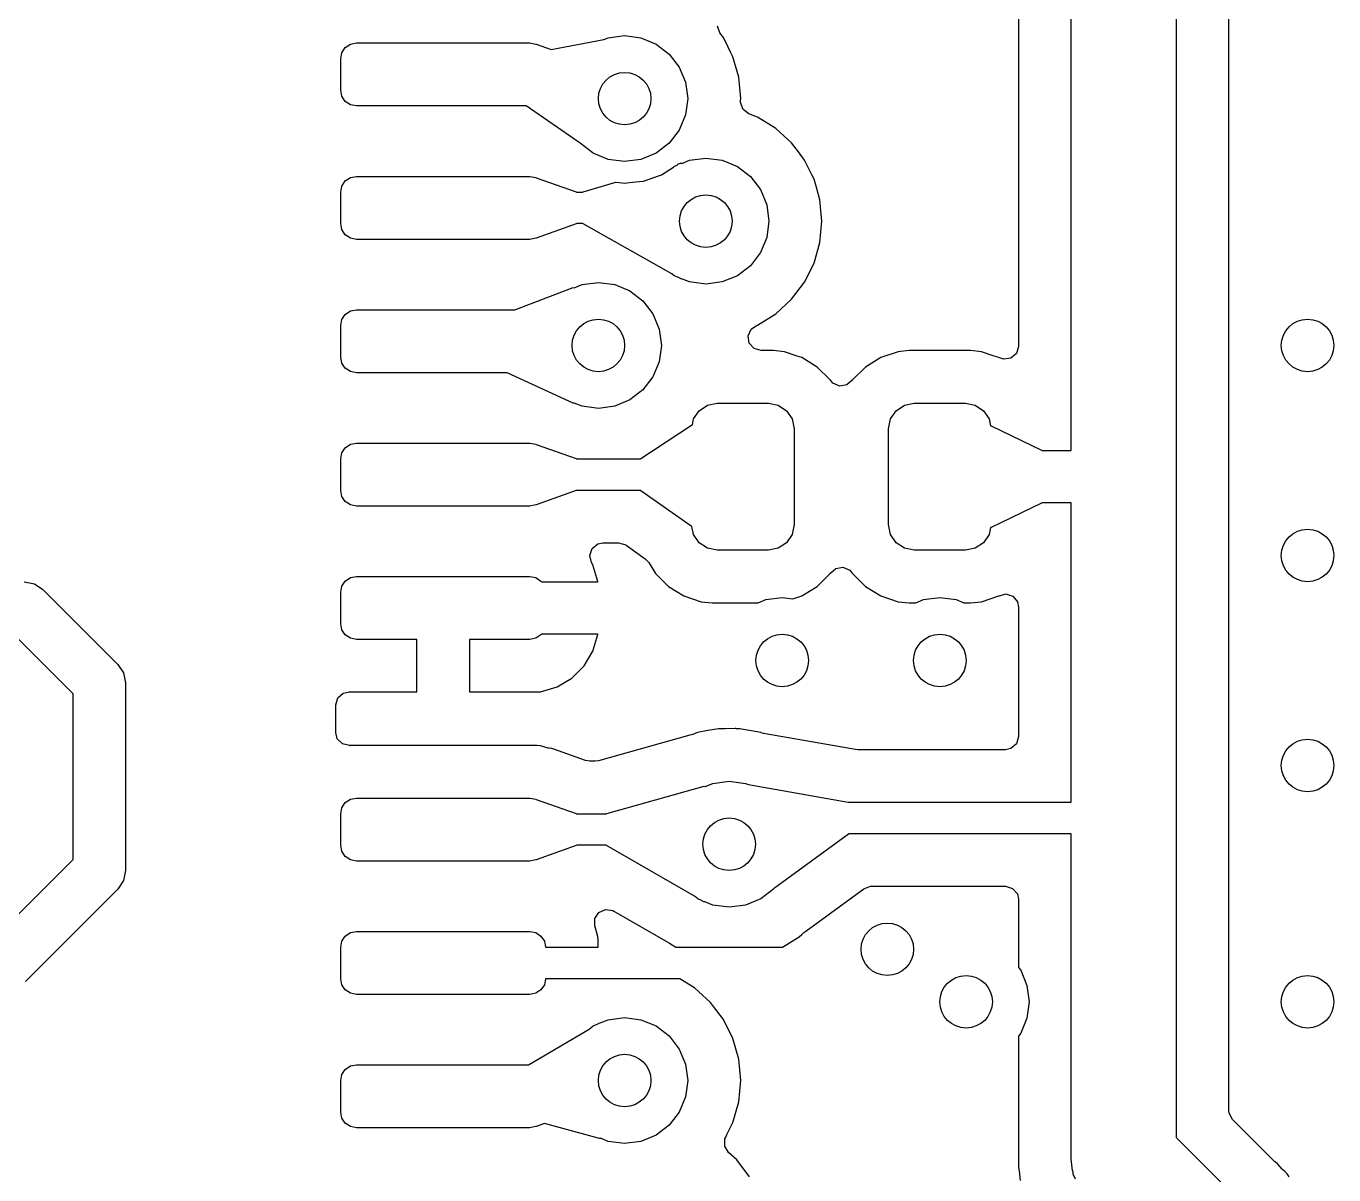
# Model space of a CAD drawing. Extents: x 90 to 175, y -109.5 to -35.9.
# Drawn here: x 146.55 to 159, y -79.15 to -68.21 of the extents above; entities that cross this region are included whole.
import ezdxf

# ---------------------------------------------------------------- set-up
doc = ezdxf.new("R2010")
doc.units = 0
doc.layers.add('BLACK', color=7, linetype='CONTINUOUS')

msp = doc.modelspace()

# ---------------------------------------------------------------- linework, layer by layer
at = {"layer": 'BLACK', "linetype": 'CONTINUOUS'}
for p, q in [((157.5, -61), (157.5, -72.5)), ((156.5, -72.25), (156.5, -63.65)), ((155.9995, -64.2745), (155.9995, -71.259085)), ((158.0005, -78.534218), (158.0005, -66.076214)), ((152.053413, -68.337053), (152.094709, -68.319948)), ((152.094709, -68.319948), (152.25, -68.299503)), ((152.25, -68.299503), (152.405291, -68.319948)), ((152.405291, -68.319948), (152.55, -68.379888)), ((153.157047, -68.274478), (153.132355, -68.209116)), ((153.189673, -68.317682), (153.157047, -68.274478)), ((153.236272, -68.411267), (153.189673, -68.317682)), ((149.558918, -68.462597), (149.591434, -68.413934)), ((149.591434, -68.413934), (149.640097, -68.381418)), ((149.640097, -68.381418), (149.6975, -68.37)), ((149.6975, -68.37), (151.3475, -68.37)), ((151.3475, -68.37), (151.404903, -68.381418)), ((151.404903, -68.381418), (151.406851, -68.382719)), ((151.406851, -68.382719), (151.408651, -68.382741)), ((151.408651, -68.382741), (151.55106, -68.433009)), ((151.55106, -68.433009), (152.053413, -68.337053)), ((152.55, -68.379888), (152.674264, -68.475239)), ((153.258657, -68.456222), (153.236272, -68.411267)), ((149.5475, -68.52), (149.558918, -68.462597)), ((149.5475, -68.82), (149.5475, -68.52)), ((152.674264, -68.475239), (152.769615, -68.599503)), ((153.280582, -68.500253), (153.258657, -68.456222)), ((153.336397, -68.69642), (153.280582, -68.500253)), ((152.769615, -68.599503), (152.829555, -68.744212)), ((153.355215, -68.899503), (153.336397, -68.69642)), ((149.558918, -68.877403), (149.5475, -68.82)), ((152.829555, -68.744212), (152.85, -68.899503)), ((149.591434, -68.926066), (149.558918, -68.877403)), ((149.640097, -68.958582), (149.591434, -68.926066)), ((152.85, -68.899503), (152.829555, -69.054794)), ((153.353232, -68.936226), (153.353546, -68.917504)), ((153.376822, -69.001993), (153.353232, -68.936226)), ((153.353546, -68.917504), (153.355215, -68.899503)), ((149.6975, -68.97), (149.640097, -68.958582)), ((151.313039, -68.97), (149.6975, -68.97)), ((151.817721, -69.318236), (151.313039, -68.97)), ((152.829555, -69.054794), (152.769615, -69.199503)), ((153.432223, -69.044566), (153.376822, -69.001993)), ((153.515558, -69.07685), (153.432223, -69.044566)), ((152.769615, -69.199503), (152.674264, -69.323767)), ((153.515563, -69.076853), (153.515558, -69.07685)), ((153.515566, -69.076854), (153.515563, -69.076853)), ((153.515569, -69.076856), (153.515566, -69.076854)), ((153.515571, -69.076857), (153.515569, -69.076856)), ((153.688968, -69.184219), (153.515571, -69.076857)), ((153.68897, -69.184221), (153.688968, -69.184219)), ((153.839691, -69.32162), (153.68897, -69.184221)), ((151.822679, -69.319783), (151.817721, -69.318236)), ((151.825736, -69.323767), (151.822679, -69.319783)), ((151.95, -69.419118), (151.825736, -69.323767)), ((152.674264, -69.323767), (152.55, -69.419118)), ((153.903633, -69.406293), (153.839691, -69.32162)), ((152.094709, -69.479058), (151.95, -69.419118)), ((152.55, -69.419118), (152.405291, -69.479058)), ((153.962602, -69.484381), (153.903633, -69.406293)), ((152.25, -69.499503), (152.094709, -69.479058)), ((152.405291, -69.479058), (152.25, -69.499503)), ((152.599522, -69.625292), (152.714559, -69.553008)), ((152.714559, -69.553008), (152.722929, -69.546587)), ((152.722929, -69.546587), (152.728361, -69.544337)), ((152.728361, -69.544337), (152.752262, -69.529319)), ((152.752262, -69.529319), (152.757756, -69.523824)), ((152.757756, -69.523824), (152.762722, -69.520876)), ((152.762722, -69.520876), (152.783248, -69.514837)), ((152.783248, -69.514837), (152.792151, -69.515789)), ((152.792151, -69.515789), (152.793544, -69.517337)), ((152.793544, -69.517337), (152.867638, -69.486647)), ((152.867638, -69.486647), (153.022929, -69.466202)), ((153.022929, -69.466202), (153.17822, -69.486647)), ((153.17822, -69.486647), (153.322929, -69.546587)), ((153.322929, -69.546587), (153.447193, -69.641938)), ((153.975683, -69.510652), (153.962602, -69.484381)), ((154.029145, -69.618019), (153.975683, -69.510652)), ((149.558918, -69.732597), (149.591434, -69.683934)), ((149.591434, -69.683934), (149.640097, -69.651418)), ((149.640097, -69.651418), (149.6975, -69.64)), ((149.6975, -69.64), (151.3475, -69.64)), ((151.3475, -69.64), (151.404903, -69.651418)), ((151.404903, -69.651418), (151.406851, -69.652719)), ((151.406851, -69.652719), (151.408651, -69.652741)), ((151.408651, -69.652741), (151.789695, -69.787244)), ((151.856427, -69.787529), (152.165813, -69.696501)), ((152.165813, -69.696501), (152.17041, -69.6961)), ((152.17041, -69.6961), (152.227163, -69.702494)), ((152.250004, -69.705068), (152.352431, -69.693526)), ((152.352431, -69.693526), (152.429255, -69.684871)), ((152.429255, -69.684871), (152.599522, -69.625292)), ((153.447193, -69.641938), (153.542544, -69.766202)), ((154.053511, -69.666952), (154.029145, -69.618019)), ((154.078683, -69.755421), (154.053511, -69.666952)), ((149.5475, -69.79), (149.558918, -69.732597)), ((149.5475, -70.09), (149.5475, -69.79)), ((151.789695, -69.787244), (151.792762, -69.79)), ((151.792762, -69.79), (151.852267, -69.79)), ((151.852267, -69.79), (151.856427, -69.787529)), ((152.227163, -69.702494), (152.249996, -69.705068)), ((152.249996, -69.705068), (152.25, -69.705068)), ((152.25, -69.705068), (152.250004, -69.705068)), ((153.542544, -69.766202), (153.602484, -69.910911)), ((154.109326, -69.863119), (154.078683, -69.755421)), ((153.602484, -69.910911), (153.622929, -70.066202)), ((154.11225, -69.89468), (154.109326, -69.863119)), ((154.128144, -70.066202), (154.11225, -69.89468)), ((153.622929, -70.066202), (153.602484, -70.221493)), ((154.109326, -70.269285), (154.128144, -70.066202)), ((149.558918, -70.147403), (149.5475, -70.09)), ((149.591434, -70.196066), (149.558918, -70.147403)), ((151.789694, -70.092755), (151.408651, -70.227258)), ((151.794065, -70.09), (151.789694, -70.092755)), ((151.851368, -70.09), (151.794065, -70.09)), ((151.854006, -70.093352), (151.851368, -70.09)), ((152.699672, -70.567971), (151.854006, -70.093352)), ((149.640097, -70.228582), (149.591434, -70.196066)), ((149.6975, -70.24), (149.640097, -70.228582)), ((151.3475, -70.24), (149.6975, -70.24)), ((151.404903, -70.228582), (151.3475, -70.24)), ((151.406852, -70.227279), (151.404903, -70.228582)), ((151.408651, -70.227258), (151.406852, -70.227279)), ((153.602484, -70.221493), (153.542544, -70.366202)), ((154.053511, -70.465452), (154.109326, -70.269285)), ((153.542544, -70.366202), (153.447193, -70.490466)), ((152.722929, -70.585817), (152.699672, -70.567971)), ((153.447193, -70.490466), (153.322929, -70.585817)), ((153.962602, -70.648023), (154.053511, -70.465452)), ((151.770097, -70.701349), (151.844709, -70.670445)), ((151.844709, -70.670445), (152, -70.65)), ((152, -70.65), (152.155291, -70.670445)), ((152.155291, -70.670445), (152.3, -70.730385)), ((152.755527, -70.599319), (152.722929, -70.585817)), ((152.781845, -70.61409), (152.755527, -70.599319)), ((152.783077, -70.614689), (152.781845, -70.61409)), ((152.792032, -70.614703), (152.783077, -70.614689)), ((152.792218, -70.614517), (152.792032, -70.614703)), ((152.867638, -70.645757), (152.792218, -70.614517)), ((153.022929, -70.666202), (152.867638, -70.645757)), ((153.17822, -70.645757), (153.022929, -70.666202)), ((153.322929, -70.585817), (153.17822, -70.645757)), ((153.839693, -70.810781), (153.962602, -70.648023)), ((151.204205, -70.91), (151.759796, -70.699682)), ((151.759796, -70.699682), (151.768746, -70.699958)), ((151.768746, -70.699958), (151.770097, -70.701349)), ((152.3, -70.730385), (152.424264, -70.825736)), ((153.68897, -70.948183), (153.839693, -70.810781)), ((149.591434, -70.953934), (149.640097, -70.921418)), ((149.640097, -70.921418), (149.6975, -70.91)), ((149.6975, -70.91), (151.204205, -70.91)), ((152.424264, -70.825736), (152.519615, -70.95)), ((149.5475, -71.06), (149.558918, -71.002597)), ((149.5475, -71.36), (149.5475, -71.06)), ((149.558918, -71.002597), (149.591434, -70.953934)), ((152.519615, -70.95), (152.579555, -71.094709)), ((153.455487, -71.094297), (153.504404, -71.059873)), ((153.504404, -71.059873), (153.515566, -71.05555)), ((153.515566, -71.05555), (153.68897, -70.948183)), ((152.579555, -71.094709), (152.6, -71.25)), ((153.426462, -71.157853), (153.455487, -71.094297)), ((153.436406, -71.227011), (153.426462, -71.157853)), ((152.6, -71.25), (152.579555, -71.405291)), ((153.482161, -71.279815), (153.436406, -71.227011)), ((153.5492, -71.2995), (153.482161, -71.279815)), ((153.668348, -71.2995), (153.5492, -71.2995)), ((153.668355, -71.2995), (153.668348, -71.2995)), ((153.770276, -71.309913), (153.668355, -71.2995)), ((153.893514, -71.35075), (153.770276, -71.309913)), ((154.854723, -71.309913), (154.689577, -71.364637)), ((154.956644, -71.2995), (154.854723, -71.309913)), ((154.956652, -71.2995), (154.956644, -71.2995)), ((155.543348, -71.2995), (154.956652, -71.2995)), ((155.543355, -71.2995), (155.543348, -71.2995)), ((155.645276, -71.309913), (155.543355, -71.2995)), ((155.768514, -71.35075), (155.645276, -71.309913)), ((155.9995, -71.259085), (155.979815, -71.326124)), ((149.558918, -71.417403), (149.5475, -71.36)), ((149.591434, -71.466066), (149.558918, -71.417403)), ((152.579555, -71.405291), (152.519615, -71.55)), ((153.935425, -71.364638), (153.893514, -71.35075)), ((153.935427, -71.364639), (153.935425, -71.364638)), ((153.935433, -71.364642), (153.935427, -71.364639)), ((154.083499, -71.455971), (153.935433, -71.364642)), ((154.689566, -71.364642), (154.5415, -71.455971)), ((154.689577, -71.364637), (154.689566, -71.364642)), ((155.810425, -71.364638), (155.768514, -71.35075)), ((155.810427, -71.364639), (155.810425, -71.364638)), ((155.816973, -71.367692), (155.810427, -71.364639)), ((155.817245, -71.367106), (155.816973, -71.367692)), ((155.857853, -71.381823), (155.817245, -71.367106)), ((155.927011, -71.371879), (155.857853, -71.381823)), ((155.979815, -71.326124), (155.927011, -71.371879)), ((149.640097, -71.498582), (149.591434, -71.466066)), ((149.6975, -71.51), (149.640097, -71.498582)), ((151.132864, -71.51), (149.6975, -71.51)), ((151.759353, -71.799232), (151.132864, -71.51)), ((152.519615, -71.55), (152.424264, -71.674264)), ((154.083503, -71.455974), (154.083499, -71.455971)), ((154.206525, -71.578996), (154.083503, -71.455974)), ((154.541496, -71.455974), (154.418474, -71.578996)), ((154.5415, -71.455971), (154.541496, -71.455974)), ((152.424264, -71.674264), (152.3, -71.769615)), ((154.206528, -71.579), (154.206525, -71.578996)), ((154.206962, -71.579703), (154.206528, -71.579)), ((154.208359, -71.581315), (154.206962, -71.579703)), ((154.211007, -71.584664), (154.208359, -71.581315)), ((154.211157, -71.584544), (154.211007, -71.584664)), ((154.233046, -71.609806), (154.211157, -71.584544)), ((154.297128, -71.637649), (154.233046, -71.609806)), ((154.36609, -71.626428), (154.297128, -71.637649)), ((154.41321, -71.584045), (154.36609, -71.626428)), ((154.413993, -71.584664), (154.41321, -71.584045)), ((154.417614, -71.580083), (154.413993, -71.584664)), ((154.418038, -71.579703), (154.417614, -71.580083)), ((154.418471, -71.579), (154.418038, -71.579703)), ((154.418474, -71.578996), (154.418471, -71.579)), ((151.759763, -71.799411), (151.759353, -71.799232)), ((151.768718, -71.799425), (151.759763, -71.799411)), ((151.769671, -71.798473), (151.768718, -71.799425)), ((151.844709, -71.829555), (151.769671, -71.798473)), ((152.3, -71.769615), (152.155291, -71.829555)), ((153.037971, -71.818554), (153.13125, -71.8)), ((153.13125, -71.8), (153.61875, -71.8)), ((153.61875, -71.8), (153.712029, -71.818554)), ((154.912971, -71.818554), (155.00625, -71.8)), ((155.00625, -71.8), (155.49375, -71.8)), ((155.49375, -71.8), (155.587029, -71.818554)), ((152, -71.85), (151.844709, -71.829555)), ((152.155291, -71.829555), (152, -71.85)), ((152.906054, -71.950471), (152.958893, -71.871393)), ((152.958893, -71.871393), (153.037971, -71.818554)), ((153.712029, -71.818554), (153.791107, -71.871393)), ((153.791107, -71.871393), (153.843946, -71.950471)), ((154.781054, -71.950471), (154.833893, -71.871393)), ((154.833893, -71.871393), (154.912971, -71.818554)), ((155.587029, -71.818554), (155.666107, -71.871393)), ((155.666107, -71.871393), (155.718946, -71.950471)), ((152.405251, -72.326531), (152.887581, -72.007914)), ((152.887581, -72.007914), (152.89491, -72.006496)), ((152.89491, -72.006496), (152.906054, -71.950471)), ((153.843946, -71.950471), (153.8625, -72.04375)), ((153.8625, -72.04375), (153.8625, -72.95625)), ((154.7625, -72.04375), (154.781054, -71.950471)), ((154.7625, -72.95625), (154.7625, -72.04375)), ((155.718946, -71.950471), (155.731919, -72.015696)), ((155.731919, -72.015696), (155.733669, -72.014961)), ((155.733669, -72.014961), (155.738802, -72.016116)), ((155.738802, -72.016116), (156.218372, -72.246812)), ((149.640097, -72.191418), (149.6975, -72.18)), ((149.6975, -72.18), (151.3475, -72.18)), ((151.3475, -72.18), (151.404903, -72.191418)), ((149.5475, -72.33), (149.558918, -72.272597)), ((149.558918, -72.272597), (149.591434, -72.223934)), ((149.591434, -72.223934), (149.640097, -72.191418)), ((151.404903, -72.191418), (151.406851, -72.192719)), ((151.406851, -72.192719), (151.408651, -72.192741)), ((151.408651, -72.192741), (151.789695, -72.327244)), ((156.218372, -72.246812), (156.221224, -72.25)), ((156.221224, -72.25), (156.5, -72.25)), ((149.5475, -72.63), (149.5475, -72.33)), ((151.789695, -72.327244), (151.792762, -72.33)), ((151.792762, -72.33), (152.402607, -72.33)), ((152.402607, -72.33), (152.403427, -72.32802)), ((152.403427, -72.32802), (152.405251, -72.326531)), ((157.5, -72.5), (157.5, -78.792893)), ((149.558918, -72.687403), (149.5475, -72.63)), ((151.789694, -72.632755), (151.408651, -72.767258)), ((151.794065, -72.63), (151.789694, -72.632755)), ((152.402741, -72.63), (151.794065, -72.63)), ((152.404946, -72.633496), (152.402741, -72.63)), ((152.883764, -72.972024), (152.404946, -72.633496)), ((149.591434, -72.736066), (149.558918, -72.687403)), ((149.640097, -72.768582), (149.591434, -72.736066)), ((149.6975, -72.78), (149.640097, -72.768582)), ((151.3475, -72.78), (149.6975, -72.78)), ((151.404903, -72.768582), (151.3475, -72.78)), ((151.406852, -72.767279), (151.404903, -72.768582)), ((151.408651, -72.767258), (151.406852, -72.767279)), ((156.218372, -72.753188), (155.738804, -72.983882)), ((156.221573, -72.750917), (156.218372, -72.753188)), ((156.221953, -72.75), (156.221573, -72.750917)), ((156.5, -72.75), (156.221953, -72.75)), ((156.5, -75.6), (156.5, -72.75)), ((152.890438, -72.974171), (152.883764, -72.972024)), ((152.891017, -72.973935), (152.890438, -72.974171)), ((152.906054, -73.049529), (152.891017, -72.973935)), ((152.958893, -73.128607), (152.906054, -73.049529)), ((153.843946, -73.049529), (153.791107, -73.128607)), ((153.8625, -72.95625), (153.843946, -73.049529)), ((154.781054, -73.049529), (154.7625, -72.95625)), ((154.833893, -73.128607), (154.781054, -73.049529)), ((155.718946, -73.049529), (155.666107, -73.128607)), ((155.731927, -72.984265), (155.718946, -73.049529)), ((155.738804, -72.983882), (155.731927, -72.984265)), ((151.940641, -73.183634), (151.995107, -73.139871)), ((151.995107, -73.139871), (152.042396, -73.1305)), ((152.042396, -73.1305), (152.192875, -73.1305)), ((152.192875, -73.1305), (152.259914, -73.150185)), ((152.259914, -73.150185), (152.26446, -73.15325)), ((152.26446, -73.15325), (152.445708, -73.281394)), ((153.037971, -73.181446), (152.958893, -73.128607)), ((153.13125, -73.2), (153.037971, -73.181446)), ((153.712029, -73.181446), (153.61875, -73.2)), ((153.791107, -73.128607), (153.712029, -73.181446)), ((154.912971, -73.181446), (154.833893, -73.128607)), ((155.00625, -73.2), (154.912971, -73.181446)), ((155.587029, -73.181446), (155.49375, -73.2)), ((155.666107, -73.128607), (155.587029, -73.181446)), ((151.918481, -73.249897), (151.940641, -73.183634)), ((151.935664, -73.317621), (151.918481, -73.249897)), ((152.445708, -73.281394), (152.47966, -73.317544)), ((153.61875, -73.2), (153.13125, -73.2)), ((155.49375, -73.2), (155.00625, -73.2)), ((151.948781, -73.339801), (151.935664, -73.317621)), ((151.9946, -73.497513), (151.948781, -73.339801)), ((152.47966, -73.317544), (152.543474, -73.421003)), ((152.543474, -73.421003), (152.543475, -73.421004)), ((152.543475, -73.421004), (152.666496, -73.544025)), ((154.083503, -73.544026), (154.206526, -73.421003)), ((154.206526, -73.421003), (154.206958, -73.420301)), ((154.206958, -73.420301), (154.207381, -73.419921)), ((154.207381, -73.419921), (154.211007, -73.415336)), ((154.211007, -73.415336), (154.21179, -73.415955)), ((154.21179, -73.415955), (154.258902, -73.373575)), ((154.258902, -73.373575), (154.327864, -73.362349)), ((154.327864, -73.362349), (154.391948, -73.390188)), ((154.391948, -73.390188), (154.413842, -73.415455)), ((154.413842, -73.415455), (154.413993, -73.415336)), ((154.413993, -73.415336), (154.416643, -73.418687)), ((154.416643, -73.418687), (154.41804, -73.420299)), ((154.41804, -73.420299), (154.418474, -73.421003)), ((154.418474, -73.421003), (154.418475, -73.421004)), ((154.418475, -73.421004), (154.541496, -73.544025)), ((146.53625, -73.5), (146.631921, -73.51903)), ((146.631921, -73.51903), (146.713027, -73.573223)), ((149.5475, -73.6), (149.558918, -73.542597)), ((149.558918, -73.542597), (149.591434, -73.493934)), ((149.591434, -73.493934), (149.640097, -73.461418)), ((149.640097, -73.461418), (149.6975, -73.45)), ((149.6975, -73.45), (151.3475, -73.45)), ((151.3475, -73.45), (151.404903, -73.461418)), ((151.404903, -73.461418), (151.453566, -73.493934)), ((151.453566, -73.493934), (151.457619, -73.5)), ((151.457619, -73.5), (151.994795, -73.5)), ((151.994795, -73.499998), (151.9946, -73.497513)), ((151.994795, -73.5), (151.994795, -73.499998)), ((152.666496, -73.544025), (152.6665, -73.544028)), ((152.6665, -73.544028), (152.814566, -73.635357)), ((153.935425, -73.635362), (154.083503, -73.544026)), ((154.541496, -73.544025), (154.5415, -73.544028)), ((154.5415, -73.544028), (154.689566, -73.635357)), ((146.713027, -73.573223), (147.426777, -74.286973)), ((149.5475, -73.9), (149.5475, -73.6)), ((152.814566, -73.635357), (152.814569, -73.635358)), ((152.814569, -73.635358), (152.814575, -73.635362)), ((152.814575, -73.635362), (152.979725, -73.690087)), ((153.522149, -73.7005), (153.594709, -73.670445)), ((153.594709, -73.670445), (153.75, -73.65)), ((153.75, -73.65), (153.851086, -73.663308)), ((153.851086, -73.663308), (153.935425, -73.635362)), ((154.689566, -73.635357), (154.689569, -73.635358)), ((154.689569, -73.635358), (154.689575, -73.635362)), ((154.689575, -73.635362), (154.854725, -73.690087)), ((155.022149, -73.7005), (155.094709, -73.670445)), ((155.094709, -73.670445), (155.25, -73.65)), ((155.25, -73.65), (155.405291, -73.670445)), ((155.405291, -73.670445), (155.477851, -73.7005)), ((155.645275, -73.690087), (155.810425, -73.635362)), ((155.810425, -73.635362), (155.810434, -73.635356)), ((155.810434, -73.635356), (155.816973, -73.632308)), ((155.816973, -73.632308), (155.817498, -73.633434)), ((155.817498, -73.633434), (155.877795, -73.616935)), ((155.877795, -73.616935), (155.944458, -73.637857)), ((155.944458, -73.637857), (155.989228, -73.691499)), ((152.979725, -73.690087), (153.081652, -73.7005)), ((153.081652, -73.7005), (153.081657, -73.7005)), ((153.081657, -73.7005), (153.522149, -73.7005)), ((154.854725, -73.690087), (154.956652, -73.7005)), ((154.956652, -73.7005), (154.956657, -73.7005)), ((154.956657, -73.7005), (155.022149, -73.7005)), ((155.477851, -73.7005), (155.543343, -73.7005)), ((155.543343, -73.7005), (155.543348, -73.7005)), ((155.543348, -73.7005), (155.645275, -73.690087)), ((155.989228, -73.691499), (155.9995, -73.740914)), ((155.9995, -73.740914), (155.9995, -74.9755)), ((149.558918, -73.957403), (149.5475, -73.9)), ((147, -74.567304), (146.464719, -74.032023)), ((149.591434, -74.006066), (149.558918, -73.957403)), ((149.640097, -74.038582), (149.591434, -74.006066)), ((149.6975, -74.05), (149.640097, -74.038582)), ((150.2725, -74.05), (149.6975, -74.05)), ((150.2725, -74.55), (150.2725, -74.05)), ((151.3475, -74.05), (150.7725, -74.05)), ((150.7725, -74.05), (150.7725, -74.55)), ((151.404903, -74.038582), (151.3475, -74.05)), ((151.453566, -74.006066), (151.404903, -74.038582)), ((151.457619, -74), (151.453566, -74.006066)), ((151.994795, -74), (151.457619, -74)), ((151.948781, -74.160198), (151.9946, -74.002486)), ((151.9946, -74.002486), (151.994795, -74.000001)), ((151.994795, -74.000001), (151.994795, -74)), ((151.865185, -74.301552), (151.948781, -74.160198)), ((147.426777, -74.286973), (147.48097, -74.368079)), ((151.749061, -74.417678), (151.865178, -74.301561)), ((151.865178, -74.301561), (151.865185, -74.301552)), ((147.48097, -74.368079), (147.5, -74.46375)), ((151.607696, -74.501282), (151.749052, -74.417685)), ((151.749052, -74.417685), (151.749061, -74.417678)), ((147.5, -74.46375), (147.5, -76.249999)), ((149.572489, -74.560971), (149.633765, -74.55015)), ((149.631874, -74.550001), (149.631856, -74.55)), ((149.631856, -74.55), (150.2725, -74.55)), ((149.633765, -74.55015), (149.631874, -74.550001)), ((150.7725, -74.55), (151.413144, -74.55)), ((151.413144, -74.55), (151.449989, -74.5471)), ((151.449989, -74.5471), (151.449995, -74.547099)), ((151.449995, -74.547099), (151.607693, -74.501283)), ((151.607693, -74.501283), (151.607696, -74.501282)), ((147, -76.146446), (147, -74.567304)), ((149.5, -74.673765), (149.519685, -74.606726)), ((149.5, -74.93573), (149.5, -74.673765)), ((149.519685, -74.606726), (149.572489, -74.560971)), ((153.042931, -74.918238), (152.942689, -74.936976)), ((153.143171, -74.8995), (153.042931, -74.918238)), ((153.207404, -74.8995), (153.143171, -74.8995)), ((153.208218, -74.899492), (153.207404, -74.8995)), ((153.30099, -74.898656), (153.208218, -74.899492)), ((153.307914, -74.899263), (153.30099, -74.898656)), ((153.31333, -74.8995), (153.307914, -74.899263)), ((153.347121, -74.8995), (153.31333, -74.8995)), ((153.347123, -74.8995), (153.347121, -74.8995)), ((153.547603, -74.936976), (153.347123, -74.8995)), ((149.515507, -74.995774), (149.5, -74.93573)), ((149.565192, -75.044898), (149.515507, -74.995774)), ((149.633548, -75.059362), (149.565192, -75.044898)), ((152.869058, -74.961748), (152.002046, -75.204894)), ((152.869059, -74.961747), (152.869058, -74.961748)), ((152.869062, -74.961747), (152.869059, -74.961747)), ((152.869064, -74.961746), (152.869062, -74.961747)), ((152.873401, -74.960859), (152.869064, -74.961746)), ((152.897597, -74.954444), (152.873355, -74.960638)), ((152.873355, -74.960638), (152.873401, -74.960859)), ((152.942681, -74.936979), (152.897597, -74.954444)), ((152.942689, -74.936976), (152.942681, -74.936979)), ((153.547605, -74.936976), (153.547603, -74.936976)), ((153.547606, -74.936977), (153.547605, -74.936976)), ((153.547614, -74.936979), (153.547606, -74.936977)), ((153.549642, -74.937765), (153.547614, -74.936979)), ((153.573012, -74.944272), (153.549642, -74.937765)), ((154.102833, -75.037166), (153.573012, -74.944272)), ((154.447725, -75.097637), (154.102833, -75.037166)), ((155.979815, -75.042539), (155.927011, -75.088294)), ((155.9995, -74.9755), (155.979815, -75.042539)), ((149.631713, -75.059504), (149.633548, -75.059362)), ((149.631804, -75.0595), (149.631713, -75.059504)), ((149.631806, -75.0595), (149.631804, -75.0595)), ((151.413194, -75.0595), (149.631806, -75.0595)), ((151.413196, -75.0595), (151.413194, -75.0595)), ((151.450067, -75.062401), (151.413196, -75.0595)), ((151.450073, -75.062402), (151.450067, -75.062401)), ((151.523457, -75.083723), (151.450073, -75.062402)), ((151.531212, -75.085447), (151.523457, -75.083723)), ((151.556789, -75.089434), (151.531212, -75.085447)), ((151.556799, -75.089437), (151.556789, -75.089434)), ((151.5665, -75.092635), (151.556799, -75.089437)), ((151.57691, -75.096066), (151.5665, -75.092635)), ((151.834456, -75.186976), (151.57691, -75.096066)), ((154.469138, -75.0995), (154.447725, -75.097637)), ((155.8755, -75.0995), (154.469138, -75.0995)), ((155.927011, -75.088294), (155.8755, -75.0995)), ((151.878234, -75.202429), (151.834456, -75.186976)), ((151.919508, -75.2095), (151.878234, -75.202429)), ((151.968563, -75.2095), (151.919508, -75.2095)), ((152.002046, -75.204894), (151.968563, -75.2095)), ((153.015841, -75.451102), (153.089856, -75.420445)), ((153.089856, -75.420445), (153.245147, -75.4)), ((153.245147, -75.4), (153.400438, -75.420445)), ((153.400438, -75.420445), (153.428827, -75.432204)), ((152.081533, -75.707605), (153.005559, -75.44847)), ((153.005559, -75.44847), (153.014448, -75.449535)), ((153.014448, -75.449535), (153.015841, -75.451102)), ((153.428827, -75.432204), (154.376174, -75.598303)), ((149.5475, -75.71), (149.558918, -75.652597)), ((149.558918, -75.652597), (149.591434, -75.603934)), ((149.591434, -75.603934), (149.640097, -75.571418)), ((149.640097, -75.571418), (149.6975, -75.56)), ((149.6975, -75.56), (151.3475, -75.56)), ((151.3475, -75.56), (151.404903, -75.571418)), ((151.404903, -75.571418), (151.406851, -75.572719)), ((151.406851, -75.572719), (151.408651, -75.572741)), ((151.408651, -75.572741), (151.789695, -75.707244)), ((154.376174, -75.598303), (154.378843, -75.6)), ((154.378843, -75.6), (156.5, -75.6)), ((149.5475, -76.01), (149.5475, -75.71)), ((151.789695, -75.707244), (151.792762, -75.71)), ((151.792762, -75.71), (152.07744, -75.71)), ((152.07744, -75.71), (152.081533, -75.707605)), ((154.38106, -75.903505), (153.677493, -76.418349)), ((154.382424, -75.902336), (154.38106, -75.903505)), ((154.383392, -75.9), (154.382424, -75.902336)), ((156.5, -75.9), (154.383392, -75.9)), ((156.5, -79), (156.5, -75.9)), ((149.558918, -76.067403), (149.5475, -76.01)), ((151.789694, -76.012755), (151.408651, -76.147258)), ((151.794065, -76.01), (151.789694, -76.012755)), ((152.076253, -76.01), (151.794065, -76.01)), ((152.078844, -76.013377), (152.076253, -76.01)), ((152.913859, -76.495607), (152.078844, -76.013377)), ((146.316446, -76.83), (147, -76.146446)), ((149.591434, -76.116066), (149.558918, -76.067403)), ((149.640097, -76.148582), (149.591434, -76.116066)), ((149.6975, -76.16), (149.640097, -76.148582)), ((151.3475, -76.16), (149.6975, -76.16)), ((151.404903, -76.148582), (151.3475, -76.16)), ((151.406852, -76.147279), (151.404903, -76.148582)), ((151.408651, -76.147258), (151.406852, -76.147279)), ((147.5, -76.25), (147.48097, -76.345671)), ((147.5, -76.249999), (147.5, -76.25)), ((147.48097, -76.345671), (147.426777, -76.426777)), ((153.677493, -76.418349), (153.673134, -76.41941)), ((154.525179, -76.424431), (154.590905, -76.400727)), ((154.590905, -76.400727), (154.598406, -76.4005)), ((154.598406, -76.4005), (154.746202, -76.4005)), ((154.746202, -76.4005), (154.75, -76.4)), ((154.75, -76.4), (154.753798, -76.4005)), ((154.753798, -76.4005), (155.8755, -76.4005)), ((155.8755, -76.4005), (155.942539, -76.420185)), ((147.426777, -76.426777), (146.546777, -77.306777)), ((152.945147, -76.519615), (152.913859, -76.495607)), ((152.981514, -76.534678), (152.945147, -76.519615)), ((153.004001, -76.547665), (152.981514, -76.534678)), ((153.545147, -76.519615), (153.400438, -76.579555)), ((153.669411, -76.424264), (153.545147, -76.519615)), ((153.673134, -76.41941), (153.669411, -76.424264)), ((153.97601, -76.826292), (154.525179, -76.424431)), ((155.942539, -76.420185), (155.988294, -76.472989)), ((155.988294, -76.472989), (155.9995, -76.5245)), ((155.9995, -76.5245), (155.9995, -77.173785)), ((151.966003, -76.708523), (152.003945, -76.649853)), ((152.003945, -76.649853), (152.067583, -76.621009)), ((152.067583, -76.621009), (152.136713, -76.63115)), ((152.136713, -76.63115), (152.146883, -76.636411)), ((152.146883, -76.636411), (152.676179, -76.942086)), ((153.005358, -76.548335), (153.004001, -76.547665)), ((153.014313, -76.548349), (153.005358, -76.548335)), ((153.014373, -76.548289), (153.014313, -76.548349)), ((153.089856, -76.579555), (153.014373, -76.548289)), ((153.245147, -76.6), (153.089856, -76.579555)), ((153.400438, -76.579555), (153.245147, -76.6)), ((151.965804, -76.778392), (151.966003, -76.708523)), ((151.994599, -76.877504), (151.965804, -76.778392)), ((149.558918, -76.922597), (149.591434, -76.873934)), ((149.591434, -76.873934), (149.640097, -76.841418)), ((149.640097, -76.841418), (149.6975, -76.83)), ((149.6975, -76.83), (151.3475, -76.83)), ((151.3475, -76.83), (151.404903, -76.841418)), ((151.404903, -76.841418), (151.453566, -76.873934)), ((151.453566, -76.873934), (151.486082, -76.922597)), ((151.9946, -76.87751), (151.994599, -76.877504)), ((151.9975, -76.914356), (151.9946, -76.87751)), ((151.9975, -76.98), (151.9975, -76.914356)), ((153.752882, -76.98), (153.911188, -76.881981)), ((153.911188, -76.881981), (153.91119, -76.881978)), ((153.91119, -76.881978), (153.911193, -76.881977)), ((153.911193, -76.881977), (153.936758, -76.858669)), ((153.936758, -76.858669), (153.95581, -76.8413)), ((153.95581, -76.8413), (153.973462, -76.82789)), ((153.973462, -76.82789), (153.975998, -76.826298)), ((153.975998, -76.826298), (153.97601, -76.826292)), ((149.5475, -76.98), (149.558918, -76.922597)), ((149.5475, -77.28), (149.5475, -76.98)), ((151.486082, -76.922597), (151.4975, -76.98)), ((151.4975, -76.98), (151.9975, -76.98)), ((152.676179, -76.942086), (152.737412, -76.98)), ((152.737412, -76.98), (153.752882, -76.98)), ((149.558918, -77.337403), (149.5475, -77.28)), ((151.4975, -77.28), (151.486082, -77.337403)), ((152.773886, -77.28), (151.4975, -77.28)), ((152.916039, -77.368017), (152.773886, -77.28)), ((155.9995, -77.173785), (156.019615, -77.2)), ((156.019615, -77.2), (156.079555, -77.344709)), ((149.591434, -77.386066), (149.558918, -77.337403)), ((149.640097, -77.418582), (149.591434, -77.386066)), ((151.453566, -77.386066), (151.404903, -77.418582)), ((151.486082, -77.337403), (151.453566, -77.386066)), ((152.916041, -77.368019), (152.916039, -77.368017)), ((153.066762, -77.505418), (152.916041, -77.368019)), ((156.079555, -77.344709), (156.1, -77.5)), ((149.6975, -77.43), (149.640097, -77.418582)), ((151.3475, -77.43), (149.6975, -77.43)), ((151.404903, -77.418582), (151.3475, -77.43)), ((153.096941, -77.545382), (153.066762, -77.505418)), ((156.1, -77.5), (156.079555, -77.655291)), ((152.094709, -77.670445), (152.25, -77.65)), ((152.25, -77.65), (152.405291, -77.670445)), ((153.189673, -77.668179), (153.096941, -77.545382)), ((156.079555, -77.655291), (156.019615, -77.8)), ((151.334347, -78.1), (151.911951, -77.75958)), ((151.911951, -77.75958), (151.95, -77.730385)), ((151.95, -77.730385), (151.988658, -77.714372)), ((151.988658, -77.714372), (152.008811, -77.702495)), ((152.008811, -77.702495), (152.017678, -77.701248)), ((152.017678, -77.701248), (152.018623, -77.70196)), ((152.018623, -77.70196), (152.094709, -77.670445)), ((152.405291, -77.670445), (152.55, -77.730385)), ((152.55, -77.730385), (152.674264, -77.825736)), ((153.280582, -77.85075), (153.189673, -77.668179)), ((152.674264, -77.825736), (152.769615, -77.95)), ((153.336397, -78.046917), (153.280582, -77.85075)), ((156.019615, -77.8), (155.9995, -77.826214)), ((155.9995, -77.826214), (155.9995, -78.987283)), ((152.769615, -77.95), (152.829555, -78.094709)), ((149.558918, -78.192597), (149.591434, -78.143934)), ((149.591434, -78.143934), (149.640097, -78.111418)), ((149.640097, -78.111418), (149.6975, -78.1)), ((149.6975, -78.1), (151.334347, -78.1)), ((152.829555, -78.094709), (152.85, -78.25)), ((153.355215, -78.25), (153.336397, -78.046917)), ((149.5475, -78.25), (149.558918, -78.192597)), ((149.5475, -78.55), (149.5475, -78.25)), ((152.85, -78.25), (152.829555, -78.405291)), ((153.336397, -78.453083), (153.355215, -78.25)), ((152.829555, -78.405291), (152.769615, -78.55)), ((153.280582, -78.64925), (153.336397, -78.453083)), ((158.003334, -78.560576), (158.0005, -78.534218)), ((149.558918, -78.607403), (149.5475, -78.55)), ((149.591434, -78.656066), (149.558918, -78.607403)), ((149.640097, -78.688582), (149.591434, -78.656066)), ((152.769615, -78.55), (152.674264, -78.674264)), ((153.227099, -78.75666), (153.280582, -78.64925)), ((158.036819, -78.621899), (158.003334, -78.560576)), ((158.17158, -78.75666), (158.036819, -78.621899)), ((149.6975, -78.7), (149.640097, -78.688582)), ((151.3475, -78.7), (149.6975, -78.7)), ((151.404903, -78.688582), (151.3475, -78.7)), ((151.406852, -78.687279), (151.404903, -78.688582)), ((151.408651, -78.687258), (151.406852, -78.687279)), ((151.486205, -78.659882), (151.408651, -78.687258)), ((152.010477, -78.801647), (151.486205, -78.659882)), ((152.55, -78.769615), (152.405291, -78.829555)), ((152.674264, -78.674264), (152.55, -78.769615)), ((153.211637, -78.787711), (153.227099, -78.75666)), ((158.434807, -79.019887), (158.17158, -78.75666)), ((152.017992, -78.801169), (152.010477, -78.801647)), ((152.020394, -78.798773), (152.017992, -78.801169)), ((152.094709, -78.829555), (152.020394, -78.798773)), ((152.25, -78.85), (152.094709, -78.829555)), ((152.405291, -78.829555), (152.25, -78.85)), ((153.202817, -78.874909), (153.204578, -78.805062)), ((153.239099, -78.93462), (153.202817, -78.874909)), ((153.204578, -78.805062), (153.211637, -78.787711)), ((157.5, -78.792893), (157.853554, -79.146447)), ((153.316764, -79.005421), (153.239099, -78.93462)), ((153.439673, -79.168179), (153.316764, -79.005421)), ((155.9995, -78.987283), (155.997243, -79.076362)), ((156.507611, -79.052938), (156.5, -79)), ((158.440694, -79.025072), (158.434807, -79.019887)), ((158.467866, -79.046105), (158.440694, -79.025072)), ((155.997243, -79.076362), (155.997243, -79.07637)), ((155.997243, -79.07637), (156.008064, -79.136739)), ((156.008064, -79.136739), (156.008718, -79.141404)), ((156.008718, -79.141404), (156.014925, -79.20243)), ((156.511427, -79.106283), (156.507611, -79.052938)), ((156.517699, -79.1231), (156.511427, -79.106283)), ((156.520254, -79.140866), (156.517699, -79.1231)), ((156.542471, -79.189516), (156.520254, -79.140866)), ((157.853554, -79.146447), (157.853556, -79.14645)), ((157.853556, -79.14645), (158.128554, -79.421447)), ((158.507828, -79.092655), (158.467866, -79.046105)), ((158.511019, -79.096099), (158.507828, -79.092655)), ((158.532715, -79.117795), (158.511019, -79.096099)), ((158.554399, -79.139478), (158.532715, -79.117795)), ((158.554404, -79.139484), (158.554399, -79.139478)), ((158.573306, -79.168163), (158.554404, -79.139484))]:
    msp.add_line(p, q, dxfattribs=at)
at = {"layer": 'BLACK'}
for centre in [(152.25, -68.899503), (153.022929, -70.066202), (152, -71.25), (158.75, -71.25), (158.75, -73.25), (153.75, -74.25), (155.25, -74.25), (158.75, -75.25), (153.245147, -76), (154.75, -77), (155.5, -77.5), (158.75, -77.5), (152.25, -78.25)]:
    msp.add_circle(centre, 0.25, dxfattribs=at)

doc.saveas('drawing.dxf')
